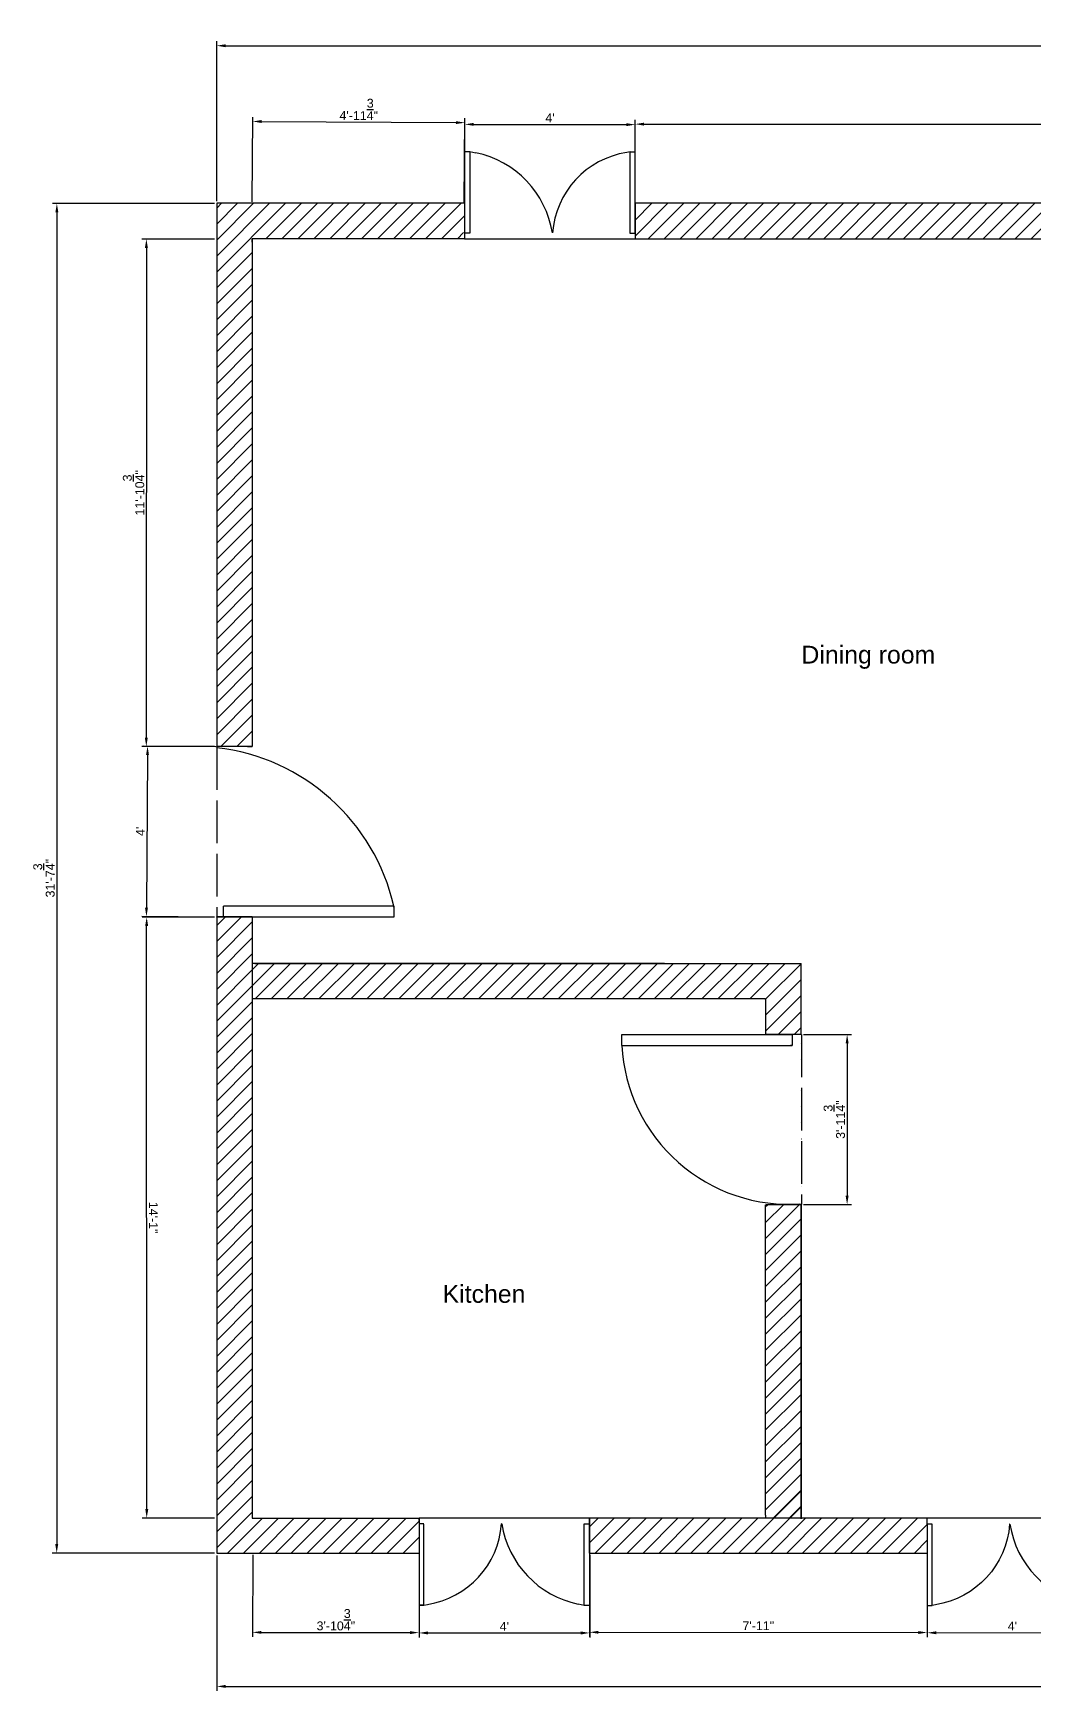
# Model space of a CAD drawing. Header units: millimetres. Extents: x 1752 to 4437, y 962 to 1601.
# Drawn here: x 1752.1 to 2033.7, y 1064.4 to 1530.8 of the extents above; entities that cross this region are included whole.
import ezdxf

# ---------------------------------------------------------------- set-up
doc = ezdxf.new("R2010")
doc.units = ezdxf.units.MM
doc.linetypes.add('ACAD_ISO02W100', pattern=[15, 12, -3])
doc.layers.add('dotted', color=100, linetype='ACAD_ISO02W100')
doc.layers.add('Text', color=10, linetype='Continuous')
doc.styles.get("Standard").update_dxf_attribs({"font": 'arial.ttf'})
doc.dimstyles.new('ISO-25', dxfattribs={"dimtxt": 2.5, "dimasz": 2.5, "dimexe": 1.25, "dimexo": 0.625, "dimtad": 1, "dimlunit": 4, "dimtxsty": 'Standard', "dimcen": 2.5, "dimadec": 0, "dimazin": 0, "dimtfac": 1, "dimtmove": 0, "dimatfit": 3, "dimfxl": 1, "dimarcsym": 0})
pattern_1 = [(45, (931078.9174, -653566.8373), (-2.24506403, 2.24506403), [])]

# ---------------------------------------------------------------- blocks, each defined once
blk = doc.blocks.new('*D31')
at = {"layer": 'Defpoints', "color": 0, "transparency": 16777216}
for p in [(1873.59, 1505.66), (1813.79, 1482.78), (1873.46, 1482.44)]:
    blk.add_point(p, dxfattribs=at)
at = {"layer": 'Text', "color": 0, "lineweight": -2, "transparency": 16777216}
for p, q in [((1813.79, 1483.41), (1813.93, 1507.25)), ((1873.46, 1483.07), (1873.59, 1506.91)), ((1816.42, 1505.98), (1871.09, 1505.68))]:
    blk.add_line(p, q, dxfattribs=at)
at = {"layer": 'Text', "color": 0, "transparency": 16777216}
for points in [[(1816.42, 1506.4), (1816.42, 1505.57), (1813.92, 1506)], [(1871.09, 1506.09), (1871.08, 1505.26), (1873.59, 1505.66)]]:
    blk.add_solid(points, dxfattribs=at)
at = {"layer": 'Text', "color": 0, "transparency": 16777216, "insert": (1843.77, 1509.4), "char_height": 2.5, "attachment_point": 5, "rotation": 359.6767}
blk.add_mtext('4\'-11{\\H1x;\\S3/4;}"', dxfattribs=at)
blk = doc.blocks.new('*D32')
at = {"layer": 'Defpoints', "color": 0, "transparency": 16777216}
for p in [(2262.76, 1505.29), (1921.55, 1482.92), (2262.76, 1482.97)]:
    blk.add_point(p, dxfattribs=at)
at = {"layer": 'Text', "color": 0, "lineweight": -2, "transparency": 16777216}
for p, q in [((1921.55, 1483.55), (1921.54, 1506.49)), ((1924.04, 1505.24), (2260.26, 1505.29)), ((2262.76, 1483.59), (2262.76, 1506.54))]:
    blk.add_line(p, q, dxfattribs=at)
at = {"layer": 'Text', "color": 0, "transparency": 16777216}
for points in [[(1924.04, 1505.66), (1924.04, 1504.83), (1921.54, 1505.24)], [(2260.26, 1505.7), (2260.26, 1504.87), (2262.76, 1505.29)]]:
    blk.add_solid(points, dxfattribs=at)
at = {"layer": 'Text', "color": 0, "transparency": 16777216, "insert": (2092.15, 1508.83), "char_height": 2.5, "attachment_point": 5, "rotation": 0.0075}
blk.add_mtext('28\'-5{\\H1x;\\S1/4;}"', dxfattribs=at)
blk = doc.blocks.new('*D34')
at = {"layer": 'Defpoints', "color": 0, "transparency": 16777216}
for p in [(1921.55, 1505.1), (1873.56, 1483.06), (1921.51, 1482.97)]:
    blk.add_point(p, dxfattribs=at)
at = {"layer": 'Text', "color": 0, "lineweight": -2, "transparency": 16777216}
for p, q in [((1873.56, 1483.68), (1873.6, 1506.44)), ((1876.1, 1505.18), (1919.05, 1505.11)), ((1921.51, 1483.6), (1921.55, 1506.35))]:
    blk.add_line(p, q, dxfattribs=at)
at = {"layer": 'Text', "color": 0, "transparency": 16777216}
for points in [[(1876.1, 1505.6), (1876.1, 1504.77), (1873.6, 1505.19)], [(1919.05, 1505.52), (1919.05, 1504.69), (1921.55, 1505.1)]]:
    blk.add_solid(points, dxfattribs=at)
at = {"layer": 'Text', "color": 0, "transparency": 16777216, "insert": (1897.58, 1507.02), "char_height": 2.5, "attachment_point": 5, "rotation": 359.8991}
blk.add_mtext("4'", dxfattribs=at)
blk = doc.blocks.new('*D36')
at = {"layer": 'Defpoints', "color": 0, "transparency": 16777216}
for p in [(2423.83, 1527.3), (1803.8, 1482.96), (2423.83, 1482.96)]:
    blk.add_point(p, dxfattribs=at)
at = {"layer": 'Text', "color": 0, "lineweight": -2, "transparency": 16777216}
for p, q in [((1803.8, 1483.58), (1803.8, 1528.56)), ((1806.3, 1527.31), (2421.33, 1527.3)), ((2423.83, 1483.58), (2423.83, 1528.55))]:
    blk.add_line(p, q, dxfattribs=at)
at = {"layer": 'Text', "color": 0, "transparency": 16777216}
for points in [[(1806.3, 1527.72), (1806.3, 1526.89), (1803.8, 1527.31)], [(2421.33, 1527.72), (2421.33, 1526.89), (2423.83, 1527.3)]]:
    blk.add_solid(points, dxfattribs=at)
at = {"layer": 'Text', "color": 0, "transparency": 16777216, "insert": (2113.82, 1529.21), "char_height": 2.5, "attachment_point": 5, "rotation": 359.9999}
blk.add_mtext('51\'-8"', dxfattribs=at)
blk = doc.blocks.new('*D37')
at = {"layer": 'Defpoints', "color": 0, "transparency": 16777216}
for p in [(1803.83, 1472.89), (1783.98, 1330.11), (1803.81, 1330.1)]:
    blk.add_point(p, dxfattribs=at)
at = {"layer": 'Text', "color": 0, "lineweight": -2, "transparency": 16777216}
for p, q in [((1803.21, 1472.89), (1782.75, 1472.89)), ((1784, 1470.39), (1783.98, 1332.61)), ((1803.19, 1330.1), (1782.73, 1330.11))]:
    blk.add_line(p, q, dxfattribs=at)
at = {"layer": 'Text', "color": 0, "transparency": 16777216}
for points in [[(1783.58, 1470.39), (1784.42, 1470.39), (1784, 1472.89)], [(1783.56, 1332.61), (1784.4, 1332.61), (1783.98, 1330.11)]]:
    blk.add_solid(points, dxfattribs=at)
at = {"layer": 'Text', "color": 0, "transparency": 16777216, "insert": (1780.4, 1401.5), "char_height": 2.5, "attachment_point": 5, "rotation": 89.9917}
blk.add_mtext('11\'-10{\\H1x;\\S3/4;}"', dxfattribs=at)
blk = doc.blocks.new('*D38')
at = {"layer": 'Defpoints', "color": 0, "transparency": 16777216}
for p in [(1804.13, 1330.05), (1784.01, 1282.26), (1803.81, 1282.13)]:
    blk.add_point(p, dxfattribs=at)
at = {"layer": 'Text', "color": 0, "lineweight": -2, "transparency": 16777216}
for p, q in [((1803.51, 1330.06), (1783.08, 1330.19)), ((1784.32, 1327.69), (1784.03, 1284.76)), ((1803.18, 1282.13), (1782.76, 1282.27))]:
    blk.add_line(p, q, dxfattribs=at)
at = {"layer": 'Text', "color": 0, "transparency": 16777216}
for points in [[(1783.9, 1327.69), (1784.73, 1327.68), (1784.33, 1330.19)], [(1783.61, 1284.76), (1784.45, 1284.76), (1784.01, 1282.26)]]:
    blk.add_solid(points, dxfattribs=at)
at = {"layer": 'Text', "color": 0, "transparency": 16777216, "insert": (1782.3, 1306.23), "char_height": 2.5, "attachment_point": 5, "rotation": 89.6143}
blk.add_mtext("4'", dxfattribs=at)
blk = doc.blocks.new('*D39')
at = {"layer": 'Defpoints', "color": 0, "transparency": 16777216}
for p in [(1784.08, 1282.08), (1803.81, 1282.09), (1803.83, 1113)]:
    blk.add_point(p, dxfattribs=at)
at = {"layer": 'Text', "color": 0, "lineweight": -2, "transparency": 16777216}
for p, q in [((1803.18, 1282.09), (1782.83, 1282.08)), ((1784.1, 1115.5), (1784.08, 1279.58)), ((1803.2, 1113), (1782.85, 1113))]:
    blk.add_line(p, q, dxfattribs=at)
at = {"layer": 'Text', "color": 0, "transparency": 16777216}
for points in [[(1784.5, 1279.58), (1783.66, 1279.58), (1784.08, 1282.08)], [(1784.52, 1115.5), (1783.69, 1115.5), (1784.1, 1113)]]:
    blk.add_solid(points, dxfattribs=at)
at = {"layer": 'Text', "color": 0, "transparency": 16777216, "insert": (1785.97, 1197.54), "char_height": 2.5, "attachment_point": 5, "rotation": 270.0081}
blk.add_mtext('14\'-1"', dxfattribs=at)
blk = doc.blocks.new('*D40')
at = {"layer": 'Defpoints', "color": 0, "transparency": 16777216}
for p in [(1803.83, 1482.93), (1758.77, 1103.16), (1803.79, 1103.16)]:
    blk.add_point(p, dxfattribs=at)
at = {"layer": 'Text', "color": 0, "lineweight": -2, "transparency": 16777216}
for p, q in [((1803.21, 1482.93), (1757.56, 1482.93)), ((1758.81, 1480.43), (1758.77, 1105.66)), ((1803.17, 1103.16), (1757.52, 1103.16))]:
    blk.add_line(p, q, dxfattribs=at)
at = {"layer": 'Text', "color": 0, "transparency": 16777216}
for points in [[(1758.39, 1480.43), (1759.22, 1480.43), (1758.81, 1482.93)], [(1758.35, 1105.66), (1759.19, 1105.66), (1758.77, 1103.16)]]:
    blk.add_solid(points, dxfattribs=at)
at = {"layer": 'Text', "color": 0, "transparency": 16777216, "insert": (1755.2, 1293.05), "char_height": 2.5, "attachment_point": 5, "rotation": 89.9943}
blk.add_mtext('31\'-7{\\H1x;\\S3/4;}"', dxfattribs=at)
blk = doc.blocks.new('*D41')
at = {"layer": 'Defpoints', "color": 0, "transparency": 16777216}
for p in [(1813.93, 1103.24), (1860.74, 1103.17), (1860.71, 1080.76)]:
    blk.add_point(p, dxfattribs=at)
at = {"layer": 'Text', "color": 0, "lineweight": -2, "transparency": 16777216}
for p, q in [((1813.93, 1102.62), (1813.89, 1079.58)), ((1860.74, 1102.55), (1860.71, 1079.51)), ((1816.39, 1080.82), (1858.21, 1080.76))]:
    blk.add_line(p, q, dxfattribs=at)
at = {"layer": 'Text', "color": 0, "transparency": 16777216}
for points in [[(1816.39, 1081.24), (1816.39, 1080.41), (1813.89, 1080.83)], [(1858.21, 1081.18), (1858.21, 1080.34), (1860.71, 1080.76)]]:
    blk.add_solid(points, dxfattribs=at)
at = {"layer": 'Text', "color": 0, "transparency": 16777216, "insert": (1837.31, 1084.38), "char_height": 2.5, "attachment_point": 5, "rotation": 359.9118}
blk.add_mtext('3\'-10{\\H1x;\\S3/4;}"', dxfattribs=at)
blk = doc.blocks.new('*D42')
at = {"layer": 'Defpoints', "color": 0, "transparency": 16777216}
for p in [(1860.72, 1103.18), (1908.73, 1103.18), (1908.73, 1080.66)]:
    blk.add_point(p, dxfattribs=at)
at = {"layer": 'Text', "color": 0, "lineweight": -2, "transparency": 16777216}
for p, q in [((1860.72, 1102.56), (1860.72, 1079.41)), ((1908.73, 1102.56), (1908.73, 1079.41)), ((1863.22, 1080.66), (1906.23, 1080.66))]:
    blk.add_line(p, q, dxfattribs=at)
at = {"layer": 'Text', "color": 0, "transparency": 16777216}
for points in [[(1863.22, 1081.08), (1863.22, 1080.24), (1860.72, 1080.66)], [(1906.23, 1081.08), (1906.23, 1080.24), (1908.73, 1080.66)]]:
    blk.add_solid(points, dxfattribs=at)
at = {"layer": 'Text', "color": 0, "transparency": 16777216, "insert": (1884.72, 1082.53), "char_height": 2.5, "attachment_point": 5}
blk.add_mtext("4'", dxfattribs=at)
blk = doc.blocks.new('*D43')
at = {"layer": 'Defpoints', "color": 0, "transparency": 16777216}
for p in [(1908.71, 1103.17), (2003.68, 1103.09), (2003.67, 1080.78)]:
    blk.add_point(p, dxfattribs=at)
at = {"layer": 'Text', "color": 0, "lineweight": -2, "transparency": 16777216}
for p, q in [((1908.71, 1102.54), (1908.69, 1079.6)), ((2003.68, 1102.47), (2003.66, 1079.53)), ((1911.19, 1080.85), (2001.17, 1080.78))]:
    blk.add_line(p, q, dxfattribs=at)
at = {"layer": 'Text', "color": 0, "transparency": 16777216}
for points in [[(1911.19, 1081.27), (1911.19, 1080.44), (1908.69, 1080.85)], [(2001.17, 1081.2), (2001.17, 1080.37), (2003.67, 1080.78)]]:
    blk.add_solid(points, dxfattribs=at)
at = {"layer": 'Text', "color": 0, "transparency": 16777216, "insert": (1956.18, 1082.7), "char_height": 2.5, "attachment_point": 5, "rotation": 359.9551}
blk.add_mtext('7\'-11"', dxfattribs=at)
blk = doc.blocks.new('*D44')
at = {"layer": 'Defpoints', "color": 0, "transparency": 16777216}
for p in [(2003.7, 1103.1), (2051.58, 1103.17), (2051.62, 1080.78)]:
    blk.add_point(p, dxfattribs=at)
at = {"layer": 'Text', "color": 0, "lineweight": -2, "transparency": 16777216}
for p, q in [((2003.7, 1102.47), (2003.73, 1079.46)), ((2051.58, 1102.55), (2051.62, 1079.53)), ((2006.23, 1080.71), (2049.12, 1080.78))]:
    blk.add_line(p, q, dxfattribs=at)
at = {"layer": 'Text', "color": 0, "transparency": 16777216}
for points in [[(2006.23, 1081.13), (2006.23, 1080.29), (2003.73, 1080.71)], [(2049.12, 1081.19), (2049.12, 1080.36), (2051.62, 1080.78)]]:
    blk.add_solid(points, dxfattribs=at)
at = {"layer": 'Text', "color": 0, "transparency": 16777216, "insert": (2027.67, 1082.62), "char_height": 2.5, "attachment_point": 5, "rotation": 0.089}
blk.add_mtext("4'", dxfattribs=at)
blk = doc.blocks.new('*D48')
at = {"layer": 'Defpoints', "color": 0, "transparency": 16777216}
for p in [(1803.8, 1103.11), (2423.79, 1103.12), (2423.79, 1065.62)]:
    blk.add_point(p, dxfattribs=at)
at = {"layer": 'Text', "color": 0, "lineweight": -2, "transparency": 16777216}
for p, q in [((1803.8, 1102.49), (1803.8, 1064.37)), ((2423.79, 1102.49), (2423.79, 1064.37)), ((1806.3, 1065.62), (2421.29, 1065.62))]:
    blk.add_line(p, q, dxfattribs=at)
at = {"layer": 'Text', "color": 0, "transparency": 16777216}
for points in [[(1806.3, 1066.04), (1806.3, 1065.21), (1803.8, 1065.62)], [(2421.29, 1066.04), (2421.29, 1065.21), (2423.79, 1065.62)]]:
    blk.add_solid(points, dxfattribs=at)
at = {"layer": 'Text', "color": 0, "transparency": 16777216, "insert": (2113.8, 1067.52), "char_height": 2.5, "attachment_point": 5, "rotation": 0.0003}
blk.add_mtext('51\'-8"', dxfattribs=at)
blk = doc.blocks.new('*D55')
at = {"layer": 'Defpoints', "color": 0, "transparency": 16777216}
for p in [(1968.25, 1249.05), (1968.25, 1201.19), (1981.17, 1201.19)]:
    blk.add_point(p, dxfattribs=at)
at = {"layer": 'Text', "color": 0, "lineweight": -2, "transparency": 16777216}
for p, q in [((1968.87, 1249.05), (1982.42, 1249.05)), ((1981.17, 1246.55), (1981.17, 1203.69)), ((1968.87, 1201.19), (1982.42, 1201.19))]:
    blk.add_line(p, q, dxfattribs=at)
at = {"layer": 'Text', "color": 0, "transparency": 16777216}
for points in [[(1980.75, 1246.55), (1981.59, 1246.55), (1981.17, 1249.05)], [(1980.75, 1203.69), (1981.59, 1203.69), (1981.17, 1201.19)]]:
    blk.add_solid(points, dxfattribs=at)
at = {"layer": 'Text', "color": 0, "transparency": 16777216, "insert": (1977.58, 1225.12), "char_height": 2.5, "attachment_point": 5, "rotation": 90}
blk.add_mtext('3\'-11{\\H1x;\\S3/4;}"', dxfattribs=at)

msp = doc.modelspace()

# ---------------------------------------------------------------- hatches: boundary and pattern name
at = {"true_color": 0x000000}
h = msp.add_hatch(dxfattribs=at)
h.set_pattern_fill('ANSI31', color=18)
h.set_pattern_definition(pattern_1)
h.paths.add_polyline_path([(2262.762, 1482.965), (1921.539, 1482.965), (1921.507, 1482.965), (1921.507, 1474.583), (1921.507, 1472.953), (2262.762, 1472.953)])
h = msp.add_hatch(dxfattribs=at)
h.set_pattern_fill('ANSI31', color=18)
h.set_pattern_definition(pattern_1)
h.paths.add_polyline_path([(1860.723, 1112.953), (1813.806, 1112.953), (1813.806, 1282.084), (1803.802, 1282.084), (1803.802, 1103.126), (1860.723, 1103.126)])
h = msp.add_hatch(dxfattribs=at)
h.set_pattern_fill('ANSI31', color=18)
h.set_pattern_definition([(45, (931279.1928, -653564.3147), (-2.24506403, 2.24506403), [])])
h.paths.add_polyline_path([(1960.327, 1112.953), (1968.197, 1120.823), (1968.197, 1112.953), (2003.681, 1112.953), (2003.681, 1111.235), (2003.681, 1103.127), (2003.572, 1103.127), (1908.656, 1103.126), (1908.656, 1112.953)])

# ---------------------------------------------------------------- linework, layer by layer
at = {"color": 18, "linetype": 'Continuous', "true_color": 0x000000}
for p, q in [((1873.532, 1497.434), (1873.665, 1497.568)), ((1803.802, 1481.586), (1805.181, 1482.965)), ((1803.802, 1477.096), (1809.671, 1482.965)), ((1803.802, 1472.606), (1814.161, 1482.965)), ((1803.802, 1468.116), (1818.651, 1482.965)), ((1803.802, 1463.626), (1823.142, 1482.965)), ((1817.62, 1472.953), (1827.632, 1482.965)), ((1822.11, 1472.953), (1832.122, 1482.965)), ((1826.6, 1472.953), (1836.612, 1482.965)), ((1831.09, 1472.953), (1841.102, 1482.965)), ((1835.58, 1472.953), (1845.592, 1482.965)), ((1840.07, 1472.953), (1850.082, 1482.965)), ((1844.561, 1472.953), (1854.572, 1482.965)), ((1849.051, 1472.953), (1859.063, 1482.965)), ((1853.541, 1472.953), (1863.553, 1482.965)), ((1858.031, 1472.953), (1868.043, 1482.965)), ((1862.521, 1472.953), (1872.533, 1482.965)), ((1867.011, 1472.953), (1873.485, 1479.416)), ((1871.501, 1472.953), (1873.269, 1474.721)), ((1803.802, 1459.136), (1813.811, 1469.144)), ((1803.802, 1454.645), (1813.81, 1464.653)), ((1803.802, 1450.155), (1813.81, 1460.163)), ((1803.802, 1445.665), (1813.81, 1455.673)), ((1803.802, 1441.175), (1813.81, 1451.183)), ((1803.802, 1436.685), (1813.81, 1446.692)), ((1803.802, 1432.195), (1813.81, 1442.202)), ((1803.802, 1427.705), (1813.81, 1437.712)), ((1803.802, 1423.215), (1813.809, 1433.222)), ((1803.802, 1418.724), (1813.809, 1428.731)), ((1803.802, 1414.234), (1813.809, 1424.241)), ((1803.802, 1409.744), (1813.809, 1419.751)), ((1803.802, 1405.254), (1813.809, 1415.261)), ((1803.802, 1400.764), (1813.809, 1410.77)), ((1803.802, 1396.274), (1813.809, 1406.28)), ((1803.802, 1391.784), (1813.809, 1401.79)), ((1803.802, 1387.294), (1813.808, 1397.3)), ((1803.802, 1382.803), (1813.808, 1392.809)), ((1803.802, 1378.313), (1813.808, 1388.319)), ((1803.802, 1373.823), (1813.808, 1383.829)), ((1803.802, 1369.333), (1813.808, 1379.338)), ((1803.802, 1364.843), (1813.808, 1374.848)), ((1803.802, 1360.353), (1813.808, 1370.358)), ((1803.802, 1355.863), (1813.807, 1365.868)), ((1803.802, 1351.372), (1813.807, 1361.377)), ((1803.802, 1346.882), (1813.807, 1356.887)), ((1803.802, 1342.392), (1813.807, 1352.397)), ((1803.802, 1337.902), (1813.807, 1347.907)), ((1803.802, 1333.412), (1813.807, 1343.416)), ((1804.956, 1330.075), (1813.807, 1338.926)), ((1809.446, 1330.075), (1813.807, 1334.436)), ((1813.806, 1262.781), (1820.07, 1269.045)), ((1813.806, 1267.271), (1815.58, 1269.044)), ((1814.586, 1259.07), (1824.561, 1269.045)), ((1819.076, 1259.07), (1829.051, 1269.045)), ((1823.566, 1259.07), (1833.541, 1269.045)), ((1828.056, 1259.07), (1838.032, 1269.046)), ((1832.547, 1259.07), (1842.522, 1269.046)), ((1837.037, 1259.07), (1847.012, 1269.046)), ((1841.527, 1259.07), (1851.503, 1269.046)), ((1846.017, 1259.07), (1855.993, 1269.047)), ((1850.507, 1259.07), (1860.484, 1269.047)), ((1854.997, 1259.07), (1864.974, 1269.047)), ((1859.487, 1259.07), (1869.464, 1269.047)), ((1863.978, 1259.07), (1873.955, 1269.047)), ((1868.468, 1259.07), (1878.445, 1269.048)), ((1872.958, 1259.07), (1882.935, 1269.048)), ((1877.448, 1259.07), (1887.426, 1269.048)), ((1881.938, 1259.07), (1891.916, 1269.048)), ((1886.428, 1259.07), (1896.406, 1269.049)), ((1890.918, 1259.07), (1900.897, 1269.049)), ((1895.408, 1259.07), (1905.387, 1269.049)), ((1899.899, 1259.07), (1909.877, 1269.049)), ((1904.389, 1259.07), (1914.368, 1269.05)), ((1908.879, 1259.07), (1918.858, 1269.05)), ((1913.369, 1259.07), (1923.349, 1269.05)), ((1917.859, 1259.07), (1927.839, 1269.05)), ((1922.349, 1259.07), (1932.329, 1269.05)), ((1926.839, 1259.07), (1936.819, 1269.05)), ((1931.329, 1259.07), (1941.309, 1269.05)), ((1935.82, 1259.07), (1945.799, 1269.05)), ((1940.31, 1259.07), (1950.29, 1269.05)), ((1944.8, 1259.07), (1954.78, 1269.05)), ((1949.29, 1259.07), (1959.27, 1269.05)), ((1953.78, 1259.07), (1963.76, 1269.05)), ((1958.201, 1259.001), (1968.197, 1268.997)), ((1958.215, 1254.525), (1968.197, 1264.507)), ((1958.215, 1250.035), (1968.197, 1260.017)), ((1961.837, 1249.149), (1968.197, 1255.526)), ((1966.316, 1249.155), (1968.197, 1251.036)), ((1968.202, 1246.552), (1968.296, 1246.646)), ((1968.211, 1242.071), (1968.296, 1242.155)), ((1968.221, 1237.59), (1968.296, 1237.665)), ((1968.23, 1233.109), (1968.296, 1233.175)), ((1968.239, 1228.628), (1968.296, 1228.685)), ((1968.249, 1224.148), (1968.296, 1224.195)), ((1968.258, 1219.667), (1968.296, 1219.705)), ((1968.267, 1215.186), (1968.296, 1215.215)), ((1968.276, 1210.705), (1968.296, 1210.725)), ((1968.286, 1206.224), (1968.296, 1206.234)), ((1958.216, 1191.664), (1967.937, 1201.385)), ((1958.216, 1196.154), (1963.317, 1201.255)), ((1958.216, 1200.644), (1958.737, 1201.166)), ((1968.295, 1201.743), (1968.296, 1201.744)), ((1958.216, 1187.174), (1968.197, 1197.155)), ((1958.215, 1182.683), (1968.197, 1192.665)), ((1958.215, 1178.193), (1968.197, 1188.175)), ((1958.215, 1173.703), (1968.197, 1183.684)), ((1958.215, 1169.213), (1968.197, 1179.194)), ((1958.215, 1164.723), (1968.197, 1174.704)), ((1958.215, 1160.233), (1968.197, 1170.214)), ((1958.215, 1155.742), (1968.197, 1165.724)), ((1958.215, 1151.252), (1968.197, 1161.234)), ((1958.215, 1146.762), (1968.197, 1156.744)), ((1958.215, 1142.272), (1968.197, 1152.254)), ((1958.215, 1137.782), (1968.197, 1147.763)), ((1958.215, 1133.291), (1968.197, 1143.273)), ((1958.215, 1128.801), (1968.197, 1138.783)), ((1958.215, 1124.311), (1968.197, 1134.293)), ((1958.215, 1119.821), (1968.197, 1129.803)), ((1958.214, 1115.331), (1968.197, 1125.313)), ((1960.327, 1112.953), (1968.197, 1120.823)), ((1964.817, 1112.953), (1968.197, 1116.333))]:
    msp.add_line(p, q, dxfattribs=at)
for p, q in [((1873.532, 1497.565), (1873.532, 1475.958)), ((1875.031, 1497.566), (1876.724, 1497.182)), ((1919.912, 1497.443), (1921.471, 1497.443)), ((1920.009, 1497.443), (1920.009, 1474.572)), ((1921.507, 1474.583), (1921.507, 1497.397)), ((1879.641, 1496.139), (1879.637, 1496.136)), ((1921.54, 1482.965), (1921.488, 1482.965)), ((1921.507, 1482.979), (1921.507, 1474.583)), ((1873.537, 1476.049), (1873.537, 1472.961)), ((1920.009, 1474.575), (1921.488, 1474.575)), ((1921.507, 1474.675), (1921.507, 1472.951)), ((1813.811, 1472.046), (1813.811, 1472.953)), ((1873.534, 1472.953), (2262.762, 1472.953)), ((1873.537, 1472.961), (1873.537, 1472.953)), ((1803.831, 1329.901), (1803.831, 1330.07)), ((1805.677, 1282.141), (1805.677, 1285.135)), ((1814.783, 1269.044), (1813.858, 1269.044)), ((1968.196, 1269.043), (1968.196, 1269.05)), ((1968.197, 1268.974), (1968.197, 1269.049)), ((1814.178, 1259.07), (1813.811, 1259.07)), ((1965.748, 1246.012), (1965.251, 1246.012)), ((1965.668, 1249.005), (1965.748, 1249.005)), ((1965.729, 1249.062), (1965.729, 1246.068)), ((1965.748, 1249.005), (1965.748, 1246.012)), ((1968.197, 1201.155), (1958.396, 1201.155)), ((1968.173, 1201.156), (1968.197, 1201.156)), ((1862.088, 1111.348), (1860.687, 1111.348)), ((1860.723, 1112.295), (1860.723, 1112.953)), ((2003.683, 1112.953), (1860.723, 1112.953)), ((1862.088, 1111.326), (1862.088, 1111.348)), ((1862.11, 1088.504), (1862.11, 1111.321)), ((1907.195, 1111.335), (1907.179, 1111.335)), ((1907.193, 1111.336), (1908.658, 1111.336)), ((1908.656, 1112.944), (1908.656, 1112.953)), ((1908.656, 1112.953), (1908.656, 1103.126)), ((1908.656, 1103.126), (1908.656, 1112.944)), ((1958.214, 1113.845), (1958.214, 1112.954)), ((2003.68, 1111.256), (2003.68, 1088.362)), ((2003.681, 1111.235), (2003.681, 1112.935)), ((2051.581, 1112.935), (2003.681, 1112.935)), ((2005.088, 1111.264), (2003.692, 1111.264)), ((2005.116, 1088.362), (2005.116, 1111.256)), ((1813.809, 1103.136), (1813.809, 1103.126)), ((1813.809, 1103.126), (1813.809, 1103.126)), ((1860.71, 1101.121), (1860.71, 1088.542)), ((1908.656, 1103.461), (1908.656, 1103.126)), ((1908.656, 1103.126), (2003.59, 1103.126)), ((1908.676, 1103.126), (1908.676, 1088.403)), ((2003.553, 1103.125), (2003.553, 1103.126)), ((2003.572, 1103.127), (2003.68, 1103.127)), ((1860.71, 1088.542), (1862.128, 1088.542)), ((1860.772, 1088.504), (1862.11, 1088.504)), ((1902.589, 1089.816), (1902.593, 1089.818)), ((1907.199, 1088.388), (1905.506, 1088.772)), ((2003.68, 1088.362), (2005.116, 1088.362))]:
    msp.add_line(p, q)
for points in [[(1873.533, 1497.568), (1875.037, 1497.568), (1875.037, 1474.61)], [(1873.532, 1482.965), (1803.802, 1482.965), (1803.802, 1330.075)], [(2262.762, 1482.965), (1921.539, 1482.965)], [(1875.078, 1474.575), (1873.537, 1474.575), (1873.539, 1474.575)], [(1898.233, 1474.61), (1898.307, 1474.61)], [(1873.539, 1472.953), (1813.806, 1472.953), (1813.806, 1330.075)], [(1812.414, 1330.075), (1813.806, 1330.075), (1803.802, 1330.075)], [(1805.726, 1282.189), (1853.726, 1282.189), (1853.726, 1285.189), (1805.726, 1285.189)], [(1811.883, 1282.135), (1813.806, 1282.135), (1803.797, 1282.135)], [(1813.719, 1282.084), (1803.797, 1282.084), (1803.797, 1282.135)], [(1803.802, 1282.135), (1803.802, 1103.126), (1860.656, 1103.126)], [(1813.806, 1282.135), (1813.806, 1112.953), (1860.723, 1112.953), (1860.723, 1101.02)], [(1929.74, 1269.05), (1814.537, 1269.05), (1968.196, 1269.05)], [(1958.215, 1258.955), (1958.215, 1249.155), (1968.197, 1249.155), (1968.197, 1268.98)], [(1965.68, 1249.015), (1917.68, 1249.015), (1917.68, 1246.015), (1965.68, 1246.015)], [(1958.216, 1113.83), (1958.216, 1201.155), (1958.526, 1201.155)], [(1968.143, 1201.156), (1968.197, 1201.156), (1968.14, 1201.156)], [(1883.997, 1111.344), (1883.929, 1111.344)], [(1908.698, 1088.387), (1907.193, 1088.387), (1907.193, 1111.344)]]:
    msp.add_lwpolyline(points)
for points in [[(1920.142, 1497.489), (1919.173, 1497.274), (1919.173, 1497.273, 0.3497853), (1898.301, 1474.61)], [(1958.216, 1258.941, 0.4142136), (1958.086, 1259.07), (1814.16, 1259.07)], [(1862.088, 1088.465), (1863.057, 1088.68), (1863.057, 1088.681, 0.3497853), (1883.929, 1111.344)], [(2026.971, 1111.263), (2026.903, 1111.263, -0.3497853), (2006.031, 1088.601), (2006.031, 1088.599), (2005.062, 1088.384)]]:
    msp.add_lwpolyline(points, format="xyb")
msp.add_lwpolyline([(1968.197, 1201.216), (1968.197, 1112.79)], close=True)
for centre, radius, start, end in [((1871.08, 1470.27), 27.498, 9.08117, 78.18801), ((1866.367, 1465.486), 33.218, 15.94282, 15.97256), ((1797.215, 1272.305), 57.84, 12.8173, 83.43342), ((1801.038, 1276.859), 53.16, 8.7017, 9.015), ((1964.885, 1248.458), 47.172, 183.03111, 274.14622), ((1915.863, 1120.468), 33.218, 195.94282, 195.97256), ((1911.151, 1115.684), 27.498, 189.08117, 258.18801), ((2058.837, 1120.387), 33.218, 195.94282, 195.97256), ((2054.124, 1115.603), 27.498, 189.08117, 258.18801)]:
    msp.add_arc(centre, radius, start, end)
at = {"layer": 'dotted'}
for p, q in [((1803.83, 1329.938), (1803.83, 1282.26)), ((1968.296, 1249.062), (1968.296, 1201.274))]:
    msp.add_line(p, q, dxfattribs=at)

# ---------------------------------------------------------------- texts
at = {"layer": 'Text'}
for s, p in [('Dining room', (1968.313, 1353.458)), ('Kitchen', (1867.352, 1173.57))]:
    msp.add_text(s, height=5, dxfattribs=at).set_placement(p)

# ---------------------------------------------------------------- dimensions: what is measured, and where the dimension line sits
for p1, p2, distance, picture, middle in [((1803.8, 1482.958), (2423.831, 1482.956), 44.347, '*D36', (2113.816, 1529.206)), ((1813.788, 1482.78), (1873.455, 1482.443), 23.219, '*D31', (1843.773, 1509.399)), ((1921.546, 1482.924), (2262.761, 1482.969), 22.319, '*D32', (2092.15, 1508.834)), ((1873.558, 1483.057), (1921.509, 1482.973), 22.131, '*D34', (1897.576, 1507.021)), ((1803.831, 1482.929), (1803.793, 1103.158), -45.025, '*D40', (1755.197, 1293.048)), ((1803.835, 1472.885), (1803.814, 1330.102), -19.834, '*D37', (1780.4, 1401.497)), ((1804.132, 1330.052), (1803.81, 1282.125), -19.798, '*D38', (1782.298, 1306.235)), ((1803.83, 1112.999), (1803.806, 1282.086), 19.726, '*D39', (1785.972, 1197.54)), ((1968.246, 1249.049), (1968.246, 1201.191), 12.925, '*D55', (1977.58, 1225.12)), ((1803.804, 1103.112), (2423.788, 1103.115), -37.491, '*D48', (2113.796, 1067.525)), ((1813.9283, 1103.2432), (1860.7426, 1103.1712), -22.4155, '*D41', (1837.3065, 1084.3829)), ((1860.719, 1103.182), (1908.726, 1103.182), -22.523, '*D42', (1884.723, 1082.533)), ((1908.71, 1103.166), (2003.683, 1103.092), -22.311, '*D43', (1956.181, 1082.698)), ((2003.697, 1103.096), (2051.581, 1103.17), -22.39, '*D44', (2027.671, 1082.618))]:
    dim = msp.add_aligned_dim(p1=p1, p2=p2, distance=distance, dimstyle='ISO-25', dxfattribs=at)
    dim.commit()
    dim.dimension.update_dxf_attribs({"geometry": picture, "text_midpoint": middle})

doc.saveas('drawing.dxf')
